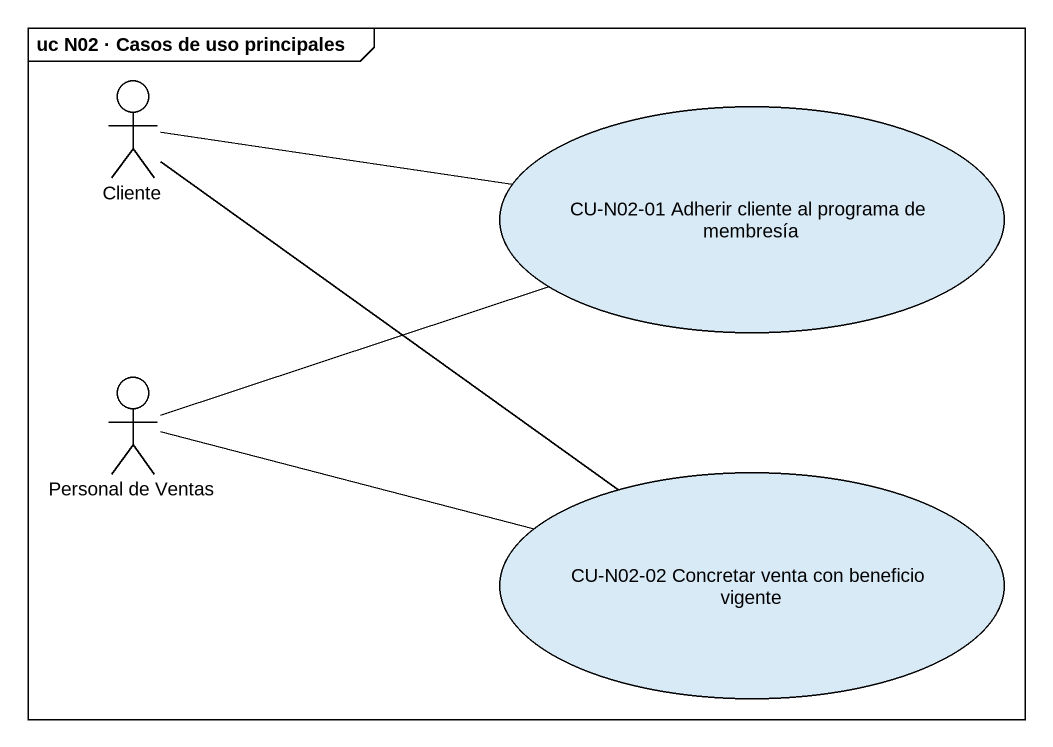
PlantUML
@startuml
mainframe uc N02 · Casos de uso principales
actor Cliente
usecase "CU-N02-01 Adherir cliente al programa de membresía" as CU_N02_01_Adherir_cliente
actor "Personal de Ventas" as Personal_de_Ventas
usecase "CU-N02-02 Concretar venta con beneficio vigente" as CU_N02_02_Concretar_venta
Cliente -right- CU_N02_01_Adherir_cliente
Cliente -- CU_N02_02_Concretar_venta
Personal_de_Ventas -right- CU_N02_01_Adherir_cliente
Personal_de_Ventas -right- CU_N02_02_Concretar_venta
@enduml
